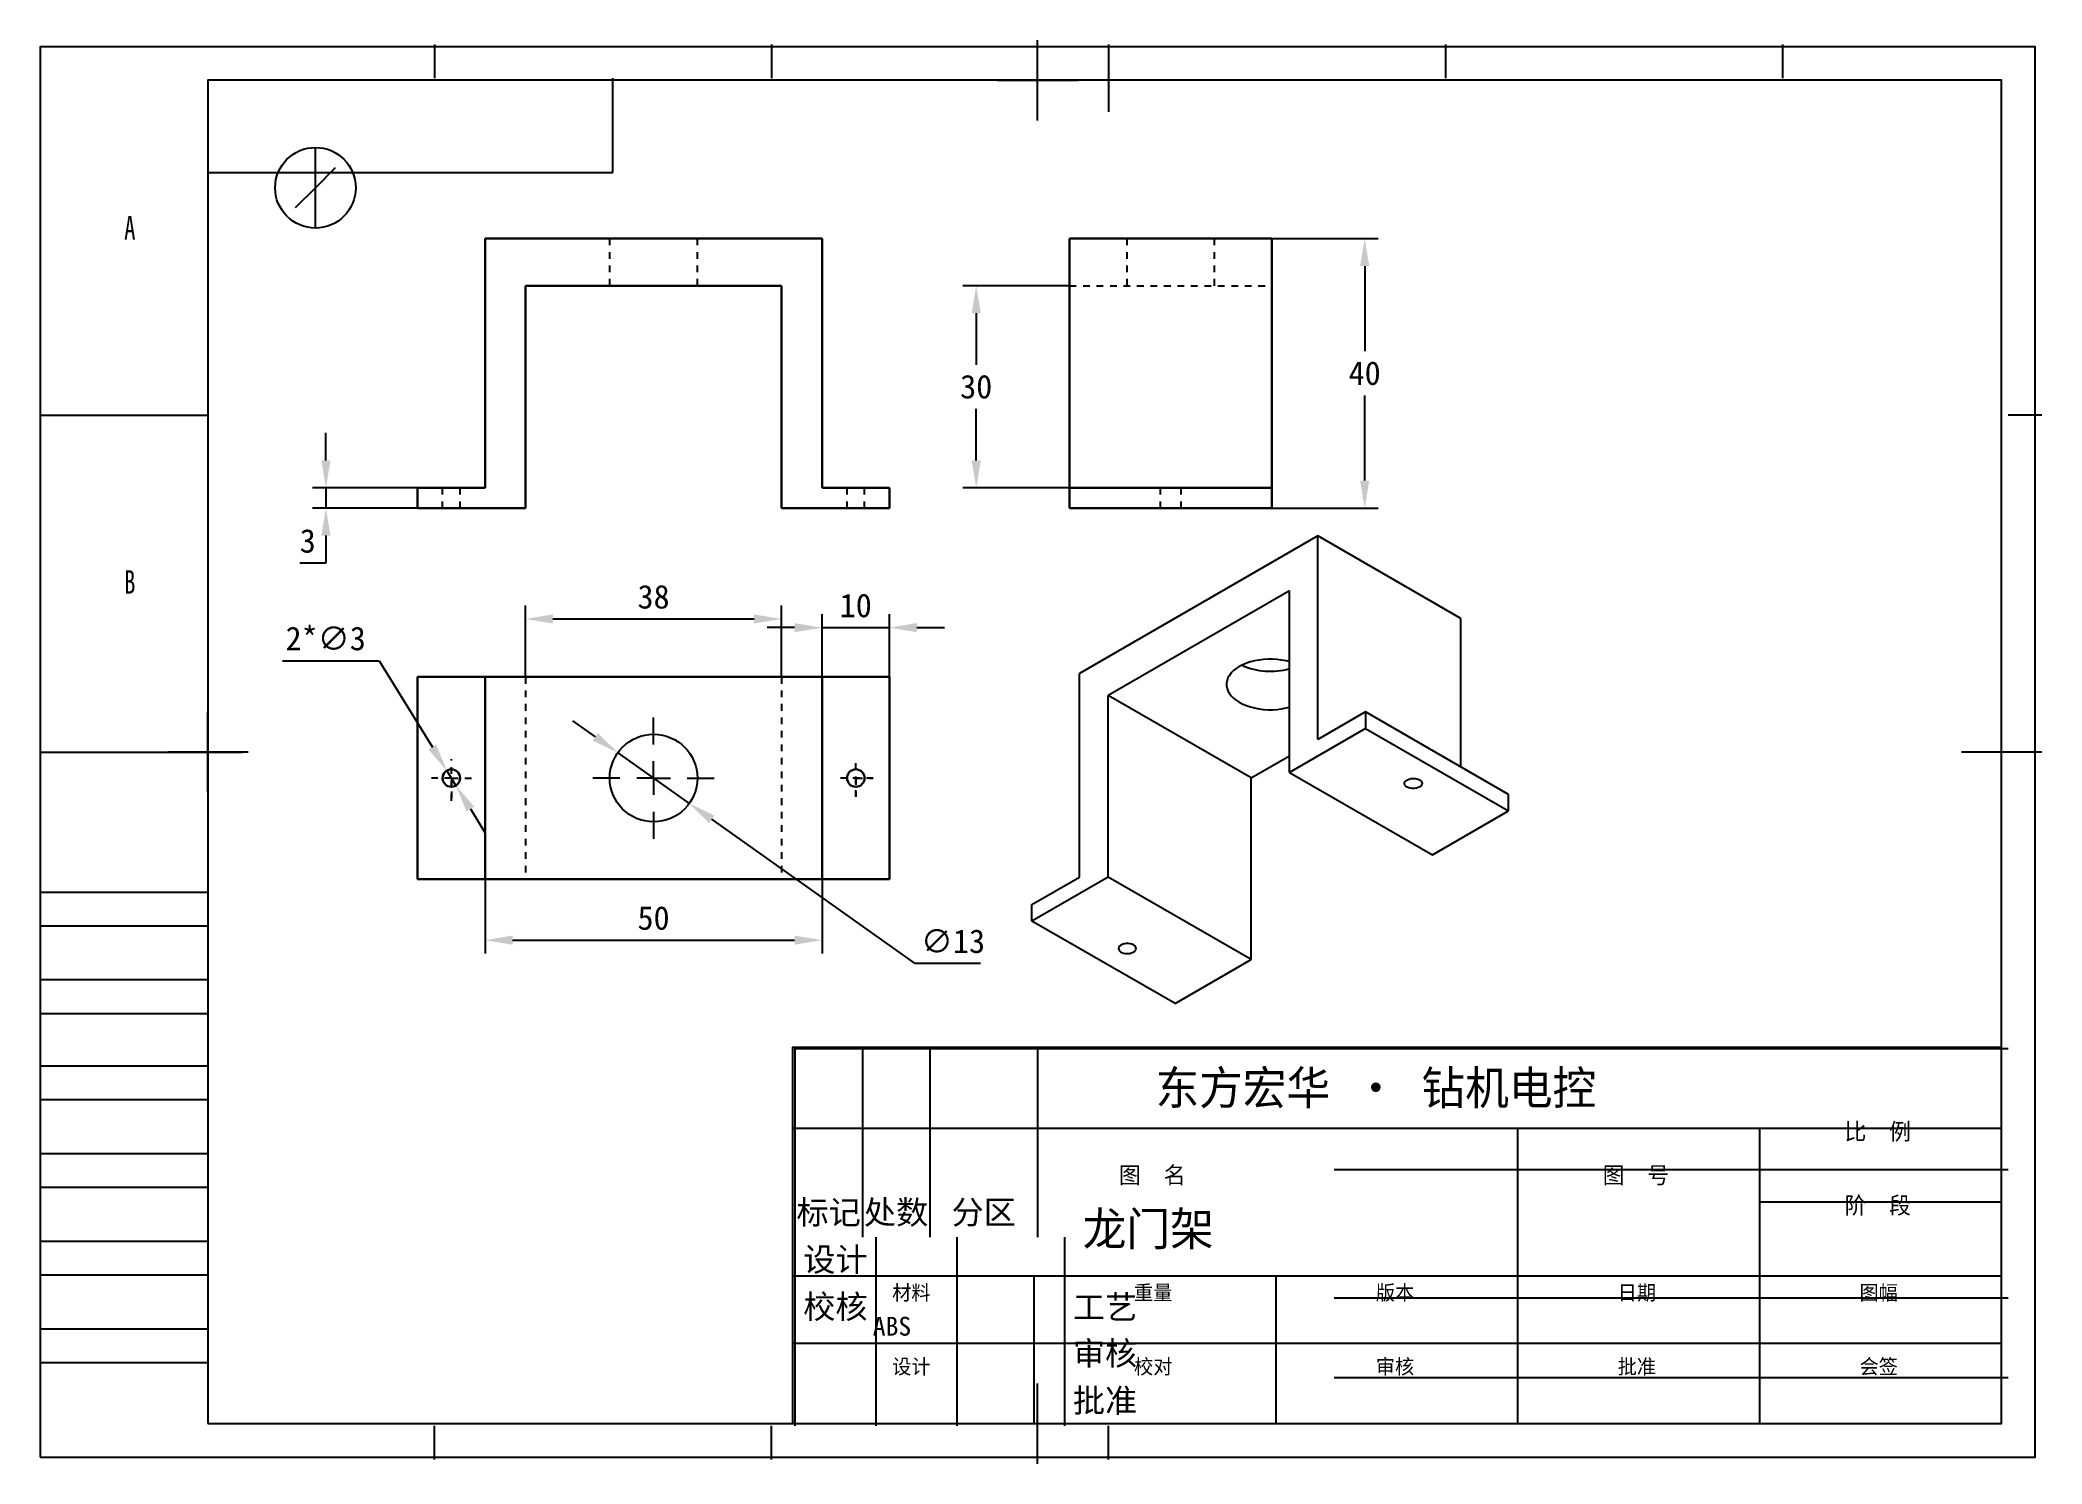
# Model space of a CAD drawing. Header units: millimetres. Extents: x 0 to 297, y -1 to 211.
import ezdxf

# ---------------------------------------------------------------- set-up
doc = ezdxf.new("R2010")
doc.units = ezdxf.units.MM
doc.header["$PDSIZE"] = -1
doc.linetypes.add('JIS_02_1.0', pattern=[2, 1, -1])
doc.layers.add('图框', color=7, linetype='Continuous')
doc.layers.add('粗实线层', color=7, linetype='Continuous', lineweight=25)
doc.styles.add('SLDTEXTSTYLE5', font='TXT', dxfattribs={"width": 0.7})
doc.dimstyles.new('ISO-25', dxfattribs={"dimtxt": 2.5, "dimasz": 2.5, "dimexe": 1.25, "dimexo": 0.625, "dimtad": 1, "dimtxsty": 'Standard', "dimcen": 2.5, "dimazin": 3, "dimtfac": 1, "dimtmove": 0, "dimatfit": 3})

# ---------------------------------------------------------------- blocks, each defined once
blk = doc.blocks.new('SW_CENTERMARKSYMBOL_2')
at = {"layer": '图框', "color": 0}
for p, q in [((0, 5), (0, 9)), ((-5, 0), (-9, 0)), ((0, 0), (-2.5, 0)), ((0, 0), (0, 2.5)), ((0, 0), (0, -2.5)), ((0, 0), (2.5, 0)), ((5, 0), (9, 0)), ((0, -5), (0, -9))]:
    blk.add_line(p, q, dxfattribs=at)
blk = doc.blocks.new('*D12')
at = {"color": 0, "lineweight": -2, "transparency": 16777216}
for p, q in [((72.02, 116.13), (72.02, 126.74)), ((76.1, 124.74), (105.94, 124.74)), ((110.02, 116.13), (110.02, 126.74))]:
    blk.add_line(p, q, dxfattribs=at)
at = {"color": 0, "transparency": 16777216}
for points in [[(76.1, 125.42), (76.1, 124.06), (72.02, 124.74)], [(105.94, 125.42), (105.94, 124.06), (110.02, 124.74)]]:
    blk.add_solid(points, dxfattribs=at)
at = {"layer": 'Defpoints', "color": 0, "transparency": 16777216}
for p in [(110.02, 124.74), (72.02, 116.13), (110.02, 116.13)]:
    blk.add_point(p, dxfattribs=at)
at = {"color": 0, "transparency": 16777216, "insert": (91.02, 128.01), "char_height": 3.5, "attachment_point": 5}
blk.add_mtext('38', dxfattribs=at)
blk = doc.blocks.new('*D13')
at = {"color": 0, "lineweight": -2, "transparency": 16777216}
for p, q in [((66.02, 86.13), (66.02, 75.08)), ((116.02, 86.13), (116.02, 75.08)), ((70.1, 77.08), (111.94, 77.08))]:
    blk.add_line(p, q, dxfattribs=at)
at = {"color": 0, "transparency": 16777216}
for points in [[(70.1, 77.76), (70.1, 76.4), (66.02, 77.08)], [(111.94, 77.76), (111.94, 76.4), (116.02, 77.08)]]:
    blk.add_solid(points, dxfattribs=at)
at = {"layer": 'Defpoints', "color": 0, "transparency": 16777216}
for p in [(66.02, 86.13), (116.02, 86.13), (116.02, 77.08)]:
    blk.add_point(p, dxfattribs=at)
at = {"color": 0, "transparency": 16777216, "insert": (91.02, 80.35), "char_height": 3.5, "attachment_point": 5}
blk.add_mtext('50', dxfattribs=at)
blk = doc.blocks.new('*D14')
at = {"color": 0, "lineweight": -2, "transparency": 16777216}
for p, q in [((182.74, 181.19), (198.52, 181.19)), ((196.52, 177.11), (196.52, 164.46)), ((196.52, 145.27), (196.52, 157.92)), ((182.74, 141.19), (198.52, 141.19))]:
    blk.add_line(p, q, dxfattribs=at)
at = {"color": 0, "transparency": 16777216}
for points in [[(195.84, 177.11), (197.2, 177.11), (196.52, 181.19)], [(195.84, 145.27), (197.2, 145.27), (196.52, 141.19)]]:
    blk.add_solid(points, dxfattribs=at)
at = {"layer": 'Defpoints', "color": 0, "transparency": 16777216}
for p in [(182.74, 181.19), (182.74, 141.19), (196.52, 141.19)]:
    blk.add_point(p, dxfattribs=at)
at = {"color": 0, "transparency": 16777216, "insert": (196.52, 161.19), "char_height": 3.5, "attachment_point": 5}
blk.add_mtext('40', dxfattribs=at)
blk = doc.blocks.new('*D15')
at = {"color": 0, "lineweight": -2, "transparency": 16777216}
for p, q in [((42.41, 148.27), (42.41, 152.35)), ((56.02, 144.19), (40.41, 144.19)), ((42.41, 144.19), (42.41, 141.19)), ((56.02, 141.19), (40.41, 141.19)), ((42.41, 137.11), (42.41, 133.03)), ((42.41, 133.03), (38.56, 133.03))]:
    blk.add_line(p, q, dxfattribs=at)
at = {"color": 0, "transparency": 16777216}
for points in [[(41.73, 148.27), (43.09, 148.27), (42.41, 144.19)], [(41.73, 137.11), (43.09, 137.11), (42.41, 141.19)]]:
    blk.add_solid(points, dxfattribs=at)
at = {"layer": 'Defpoints', "color": 0, "transparency": 16777216}
for p in [(56.02, 144.19), (42.41, 141.19), (56.02, 141.19)]:
    blk.add_point(p, dxfattribs=at)
at = {"color": 0, "transparency": 16777216, "insert": (39.72, 136.3), "char_height": 3.5, "attachment_point": 5}
blk.add_mtext('3', dxfattribs=at)
blk = doc.blocks.new('*D16')
at = {"color": 0, "lineweight": -2, "transparency": 16777216}
for p, q in [((152.74, 174.19), (136.89, 174.19)), ((138.89, 170.11), (138.89, 162.46)), ((138.89, 148.27), (138.89, 155.92)), ((152.74, 144.19), (136.89, 144.19))]:
    blk.add_line(p, q, dxfattribs=at)
at = {"color": 0, "transparency": 16777216}
for points in [[(138.21, 170.11), (139.57, 170.11), (138.89, 174.19)], [(138.21, 148.27), (139.57, 148.27), (138.89, 144.19)]]:
    blk.add_solid(points, dxfattribs=at)
at = {"layer": 'Defpoints', "color": 0, "transparency": 16777216}
for p in [(152.74, 174.19), (138.89, 144.19), (152.74, 144.19)]:
    blk.add_point(p, dxfattribs=at)
at = {"color": 0, "transparency": 16777216, "insert": (138.89, 159.19), "char_height": 3.5, "attachment_point": 5}
blk.add_mtext('30', dxfattribs=at)
blk = doc.blocks.new('*D17')
at = {"color": 0, "lineweight": -2, "transparency": 16777216}
for p, q in [((116.02, 116.13), (116.02, 125.45)), ((126.02, 116.13), (126.02, 125.45)), ((111.94, 123.45), (107.86, 123.45)), ((116.02, 123.45), (126.02, 123.45)), ((130.1, 123.45), (134.18, 123.45))]:
    blk.add_line(p, q, dxfattribs=at)
at = {"color": 0, "transparency": 16777216}
for points in [[(111.94, 124.13), (111.94, 122.77), (116.02, 123.45)], [(130.1, 124.13), (130.1, 122.77), (126.02, 123.45)]]:
    blk.add_solid(points, dxfattribs=at)
at = {"layer": 'Defpoints', "color": 0, "transparency": 16777216}
for p in [(126.02, 123.45), (116.02, 116.13), (126.02, 116.13)]:
    blk.add_point(p, dxfattribs=at)
at = {"color": 0, "transparency": 16777216, "insert": (121.02, 126.72), "char_height": 3.5, "attachment_point": 5}
blk.add_mtext('10', dxfattribs=at)
blk = doc.blocks.new('*D18')
at = {"color": 0, "lineweight": -2, "transparency": 16777216}
for p, q in [((82.39, 107.25), (79.06, 109.61)), ((85.72, 104.89), (96.32, 97.37)), ((129.83, 73.63), (99.65, 95.01)), ((139.52, 73.63), (129.83, 73.63))]:
    blk.add_line(p, q, dxfattribs=at)
at = {"color": 0, "transparency": 16777216}
for points in [[(82.78, 107.8), (82, 106.69), (85.72, 104.89)], [(100.05, 95.57), (99.26, 94.46), (96.32, 97.37)]]:
    blk.add_solid(points, dxfattribs=at)
at = {"layer": 'Defpoints', "color": 0, "transparency": 16777216}
for p in [(85.72, 104.89), (96.32, 97.37)]:
    blk.add_point(p, dxfattribs=at)
at = {"color": 0, "transparency": 16777216, "insert": (135.44, 76.9), "char_height": 3.5, "attachment_point": 5}
blk.add_mtext('∅13', dxfattribs=at)
blk = doc.blocks.new('*D19')
at = {"color": 0, "lineweight": -2, "transparency": 16777216}
for p, q in [((35.96, 118.55), (50.32, 118.55)), ((50.32, 118.55), (58.2, 105.71)), ((61.7, 100.02), (60.34, 102.24)), ((63.84, 96.55), (65.97, 93.07))]:
    blk.add_line(p, q, dxfattribs=at)
at = {"color": 0, "transparency": 16777216}
for points in [[(58.78, 106.07), (57.62, 105.36), (60.34, 102.24)], [(64.42, 96.9), (63.26, 96.19), (61.7, 100.02)]]:
    blk.add_solid(points, dxfattribs=at)
at = {"layer": 'Defpoints', "color": 0, "transparency": 16777216}
for p in [(60.34, 102.24), (61.7, 100.02)]:
    blk.add_point(p, dxfattribs=at)
at = {"color": 0, "transparency": 16777216, "insert": (42.38, 121.82), "char_height": 3.5, "attachment_point": 5}
blk.add_mtext('2*∅3', dxfattribs=at)
blk = doc.blocks.new('HH_FRAME_A4')
at = {"layer": 'HH_TITLE'}
for p, q in [((148.5, 200), (148.5, 212)), ((142.5, 206), (154.5, 206)), ((41, 184), (41, 196)), ((41, 190), (44, 193)), ((41, 190), (38, 187)), ((25, 100), (25, 112)), ((292, 100), (292, 112)), ((19, 106), (31, 106)), ((286, 106), (298, 106)), ((112, 50), (292, 50)), ((220, 28), (220, 50)), ((256, 28), (256, 50)), ((256, 39), (292, 39)), ((112, 28), (292, 28)), ((148, 18), (148, 28)), ((184, 18), (184, 28)), ((220, 18), (220, 28)), ((256, 18), (256, 28)), ((112, 18), (292, 18)), ((148, 6), (148, 18)), ((184, 6), (184, 18)), ((220, 6), (220, 18)), ((256, 6), (256, 18)), ((148.5, 0), (148.5, 12)), ((142.5, 6), (154.5, 6))]:
    blk.add_line(p, q, dxfattribs=at)
for points in [[(0, 1), (297, 1), (297, 211), (0, 211)], [(25, 6), (292, 6), (292, 206), (25, 206)], [(112, 6), (292, 6), (292, 62), (112, 62)]]:
    blk.add_lwpolyline(points, close=True, dxfattribs=at)
blk.add_circle((41, 190), 6, dxfattribs=at)
for s, height, p in [('东方宏华 · 钻机电控', 5, (166.04, 53.5)), ('比  例', 2.5, (268.61, 48.25)), ('图  名', 2.5, (160.61, 41.75)), ('图  号', 2.5, (232.61, 41.75)), ('阶  段', 2.5, (268.61, 37.25)), ('材料', 2.2, (126.84, 24.4)), ('重量', 2.2, (162.84, 24.4)), ('版本', 2.2, (198.84, 24.4)), ('日期', 2.2, (234.84, 24.4)), ('图幅', 2.2, (270.84, 24.4)), ('设计', 2.2, (126.84, 13.4)), ('校对', 2.2, (162.84, 13.4)), ('审核', 2.2, (198.84, 13.4)), ('批准', 2.2, (234.84, 13.4)), ('会签', 2.2, (270.84, 13.4))]:
    blk.add_text(s, height=height, dxfattribs=at).set_placement(p)
for tag, p, height in [('SCALE', (267.53, 43), 3), ('TITLE', (155.21, 32.5), 5), ('DWG_NO', (230.45, 33.25), 3.5), ('STAGE', (267.53, 32), 3), ('MATERIAL', (123.96, 19.1), 2.8), ('WEIGHT', (159.96, 19.1), 2.8), ('VERSION', (195.96, 19.1), 2.8), ('DATE', (231.96, 19.1), 2.8), ('SHEET', (267.96, 19.1), 2.8), ('DESIGN', (123.96, 8.1), 2.8), ('CHECKED', (159.96, 8.1), 2.8), ('REVIEWED', (195.96, 8.1), 2.8), ('APPROVED', (231.96, 8.1), 2.8), ('COUNTERSIGN', (267.96, 8.1), 2.8)]:
    blk.add_attdef(tag, p, '', height=height, dxfattribs=at)

msp = doc.modelspace()

# ---------------------------------------------------------------- linework, layer by layer
at = {"color": 7, "linetype": 'Continuous', "lineweight": 30}
for p, q in [((66.02, 144.19), (66.02, 181.19)), ((116.02, 181.19), (66.02, 181.19)), ((116.02, 144.19), (116.02, 181.19)), ((182.74, 181.19), (152.74, 181.19)), ((152.74, 144.19), (152.74, 181.19)), ((182.74, 144.19), (182.74, 181.19)), ((110.02, 174.19), (72.02, 174.19)), ((72.02, 141.19), (72.02, 174.19)), ((110.02, 141.19), (110.02, 174.19)), ((56.02, 141.19), (56.02, 144.19)), ((56.02, 144.19), (66.02, 144.19)), ((126.02, 144.19), (116.02, 144.19)), ((126.02, 144.19), (126.02, 141.19)), ((182.74, 144.19), (152.74, 144.19)), ((152.74, 144.19), (152.74, 141.19)), ((182.74, 141.19), (182.74, 144.19)), ((72.02, 141.19), (56.02, 141.19)), ((126.02, 141.19), (110.02, 141.19)), ((152.74, 141.19), (182.74, 141.19)), ((56.02, 86.13), (56.02, 116.13)), ((56.02, 116.13), (66.02, 116.13)), ((66.02, 116.13), (116.02, 116.13)), ((66.02, 86.13), (66.02, 116.13)), ((116.02, 116.13), (116.02, 86.13)), ((126.02, 116.13), (116.02, 116.13)), ((126.02, 116.13), (126.02, 86.13)), ((56.02, 86.13), (66.02, 86.13)), ((116.02, 86.13), (66.02, 86.13)), ((126.02, 86.13), (116.02, 86.13))]:
    msp.add_line(p, q, dxfattribs=at)
at = {"linetype": 'JIS_02_1.0'}
for p, q in [((84.52, 174.19), (84.52, 181.19)), ((97.52, 174.19), (97.52, 181.19)), ((161.24, 181.19), (161.24, 174.19)), ((174.24, 174.19), (174.24, 181.19)), ((152.74, 174.19), (182.74, 174.19)), ((59.72, 141.19), (59.72, 144.19)), ((62.32, 141.19), (62.32, 144.19)), ((119.72, 141.19), (119.72, 144.19)), ((122.32, 141.19), (122.32, 144.19)), ((166.24, 141.19), (166.24, 144.19)), ((167.74, 144.19), (169.24, 144.19)), ((169.24, 144.19), (169.24, 141.19)), ((72.02, 116.13), (72.02, 86.13)), ((110.02, 116.13), (110.02, 86.13)), ((61.02, 101.13), (58.08, 101.13)), ((61.02, 97.74), (61.02, 103.93)), ((61.02, 101.13), (64.1, 101.13)), ((61.02, 101.13), (61.02, 97.74)), ((123.6, 101.13), (118.77, 101.13)), ((121.02, 98.34), (121.02, 103.93)), ((121.02, 101.13), (123.6, 101.13)), ((121.02, 101.13), (121.02, 98.34))]:
    msp.add_line(p, q, dxfattribs=at)
at = {"color": 7, "linetype": 'Continuous', "lineweight": 25}
for p, q in [((189.59, 137.07), (154.23, 116.66)), ((189.59, 106.86), (189.59, 137.07)), ((210.8, 124.83), (189.59, 137.07)), ((185.35, 128.91), (158.48, 113.4)), ((185.35, 101.96), (185.35, 128.91)), ((210.8, 102.78), (210.8, 124.83)), ((154.23, 86.45), (154.23, 116.66)), ((158.48, 86.45), (158.48, 113.4)), ((179.69, 101.15), (158.48, 113.4)), ((196.66, 110.94), (189.59, 106.86)), ((196.66, 110.94), (196.66, 108.49)), ((217.87, 98.7), (196.66, 110.94)), ((196.66, 108.49), (185.35, 101.96)), ((196.66, 108.49), (217.87, 96.25)), ((179.69, 101.15), (185.35, 104.42)), ((179.69, 74.2), (179.69, 101.15)), ((185.35, 101.96), (206.56, 89.72)), ((217.87, 96.25), (217.87, 98.7)), ((206.56, 89.72), (217.87, 96.25)), ((158.48, 86.45), (147.16, 79.92)), ((147.16, 82.37), (154.23, 86.45)), ((179.69, 74.2), (158.48, 86.45)), ((147.16, 79.92), (147.16, 82.37)), ((168.38, 67.67), (147.16, 79.92)), ((168.38, 67.67), (179.69, 74.2))]:
    msp.add_line(p, q, dxfattribs=at)
at = {"color": 7, "linetype": 'Continuous', "lineweight": 25, "flags": 128}
for points in [[(185.35, 118.41), (184.85, 118.53), (184.2, 118.65), (183.54, 118.73), (182.86, 118.78), (182.18, 118.78), (181.5, 118.73), (180.84, 118.65), (180.19, 118.53), (179.57, 118.37), (178.98, 118.18), (178.43, 117.94), (177.92, 117.68), (177.47, 117.39), (177.07, 117.07), (176.73, 116.73), (176.45, 116.37), (176.24, 116), (176.1, 115.62), (176.03, 115.22), (176.03, 114.83), (176.1, 114.44), (176.24, 114.06), (176.45, 113.68), (176.73, 113.32), (177.07, 112.98), (177.47, 112.67), (177.92, 112.38), (178.43, 112.11), (178.98, 111.88), (179.57, 111.69), (180.19, 111.53), (180.84, 111.4), (181.5, 111.32), (182.18, 111.28), (182.86, 111.28), (183.54, 111.32), (184.2, 111.4), (184.85, 111.53), (185.35, 111.65)], [(202.81, 99.8), (202.63, 99.93), (202.5, 100.09), (202.44, 100.26), (202.45, 100.44), (202.52, 100.61), (202.67, 100.76), (202.87, 100.89), (203.11, 100.99), (203.4, 101.05), (203.69, 101.08), (203.99, 101.06), (204.28, 101.01), (204.54, 100.92), (204.75, 100.79), (204.91, 100.65), (205, 100.48), (205.03, 100.31), (204.99, 100.13), (204.88, 99.97), (204.7, 99.83), (204.48, 99.71), (204.21, 99.63), (203.92, 99.59), (203.62, 99.58), (203.32, 99.62), (203.05, 99.69), (202.81, 99.8)], [(162.22, 76.37), (161.99, 76.48), (161.71, 76.55), (161.42, 76.58), (161.12, 76.58), (160.83, 76.53), (160.56, 76.45), (160.33, 76.34), (160.16, 76.19), (160.05, 76.03), (160.01, 75.86), (160.03, 75.68), (160.13, 75.52), (160.29, 75.37), (160.5, 75.25), (160.76, 75.16), (161.04, 75.1), (161.34, 75.09), (161.64, 75.11), (161.92, 75.18), (162.17, 75.28), (162.37, 75.41), (162.51, 75.56), (162.59, 75.73), (162.6, 75.9), (162.54, 76.07), (162.41, 76.23), (162.22, 76.37)]]:
    msp.add_lwpolyline(points, dxfattribs=at)
at = {"color": 7, "linetype": 'Continuous', "lineweight": 25}
msp.add_circle((91.02, 101.13), 6.5, dxfattribs=at)
at = {"color": 7, "linetype": 'Continuous', "lineweight": 30}
for centre in [(61.02, 101.13), (121.02, 101.13)]:
    msp.add_circle(centre, 1.3, dxfattribs=at)
at = {"color": 7, "linetype": 'Continuous', "lineweight": 25}
msp.add_arc((182.54, 127.32), 10.34, 245.8138, 285.7284, dxfattribs=at)
at = {"layer": '图框'}
for p, q in [((58.5, 210), (58.5, 205)), ((108.5, 210), (108.5, 205)), ((208.5, 210), (208.5, 205)), ((258.5, 210), (258.5, 205)), ((0, 155), (25, 155)), ((297, 155), (292, 155)), ((0, 84.22), (25, 84.22)), ((0, 79.22), (25, 79.22)), ((0, 71.22), (25, 71.22)), ((0, 66.22), (25, 66.22)), ((0, 58.43), (25, 58.43)), ((0, 53.43), (25, 53.43)), ((0, 45.43), (25, 45.43)), ((0, 40.43), (25, 40.43)), ((0, 32.43), (25, 32.43)), ((0, 27.43), (25, 27.43)), ((0, 19.43), (25, 19.43)), ((0, 14.43), (25, 14.43)), ((58.5, 0), (58.5, 5)), ((108.5, 0), (108.5, 5))]:
    msp.add_line(p, q, dxfattribs=at)
at = {"layer": '图框', "lineweight": 25}
for p, q in [((158.5, 210), (158.5, 200)), ((0, 105), (30, 105)), ((297, 105), (287, 105)), ((112, 61), (112, 5)), ((112, 61), (292, 61)), ((122, 61), (122, 33)), ((132, 61), (132, 33)), ((148, 61), (148, 33)), ((191.98, 43.05), (291.98, 43.05)), ((124, 33), (124, 5)), ((136, 33), (136, 5)), ((152, 33), (152, 5)), ((192, 24), (292, 24)), ((192, 12.17), (292, 12.17)), ((158.5, 0), (158.5, 5))]:
    msp.add_line(p, q, dxfattribs=at)
at = {"layer": '粗实线层'}
for p, q in [((85, 191), (85, 205)), ((25, 191), (85, 191))]:
    msp.add_line(p, q, dxfattribs=at)

# ---------------------------------------------------------------- block references
at = {"xscale": 0.9966442953020134, "yscale": 0.9966442953020134}
msp.add_blockref('HH_FRAME_A4', (0, -0.64), dxfattribs=at).add_auto_attribs({'TITLE': '龙门架', 'MATERIAL': 'ABS'})
at = {"layer": '图框'}
msp.add_blockref('SW_CENTERMARKSYMBOL_2', (91.02, 101.13), dxfattribs=at)

# ---------------------------------------------------------------- texts
at = {"char_height": 3.5, "attachment_point": 5}
for s, width, insert in [('{\\fSimSun|b0|i0|c134|p2;标记}', 10, (117, 36.5)), ('{\\fSimSun|b0|i0|c134|p2;处数}', 10, (127, 36.5)), ('{\\fSimSun|b0|i0|c134|p2;分区}', 16, (140, 36.5)), ('{\\fSimSun|b0|i0|c134|p2;设计}', 12, (118, 29.5)), ('{\\fSimSun|b0|i0|c134|p2;校核}', 12, (118, 22.5)), ('{\\fSimSun|b0|i0|c134|p2;工艺}', 12, (158, 22.5)), ('{\\fSimSun|b0|i0|c134|p2;审核}', 12, (158, 15.58)), ('{\\fSimSun|b0|i0|c134|p2;批准}', 12, (158, 8.58))]:
    msp.add_mtext_dynamic_manual_height_columns(s, width=width, gutter_width=17.5, heights=[0], dxfattribs=dict(at, insert=insert))
at = {"layer": '图框', "char_height": 3.5, "attachment_point": 2, "style": 'SLDTEXTSTYLE5'}
for s, insert in [('A', (13.32, 184.53)), ('B', (13.32, 131.98))]:
    msp.add_mtext(s, dxfattribs=dict(at, insert=insert))

# ---------------------------------------------------------------- dimensions: what is measured, and where the dimension line sits
for base, p1, p2, picture, middle in [((196.52, 141.19), (182.74, 181.19), (182.74, 141.19), '*D14', (196.52, 161.19)), ((138.89, 144.19), (152.74, 174.19), (152.74, 144.19), '*D16', (138.89, 159.19)), ((42.41, 141.19), (56.02, 144.19), (56.02, 141.19), '*D15', (39.72, 136.3))]:
    dim = msp.add_linear_dim(base=base, p1=p1, p2=p2, angle=90, dimstyle='ISO-25', override={"dimtxt": 3.5, "dimasz": 4.08, "dimexe": 2, "dimexo": 0, "dimgap": 1.524, "dimtih": 1, "dimtoh": 1, "dimdec": 0, "dimzin": 0, "dimdsep": 46, "dimadec": 2, "dimtdec": 0, "dimtzin": 0})
    dim.commit()
    dim.dimension.update_dxf_attribs({"geometry": picture, "text_midpoint": middle})
for base, p1, p2, picture, middle in [((110.02, 124.74), (72.02, 116.13), (110.02, 116.13), '*D12', (91.02, 128.01)), ((126.02, 123.45), (116.02, 116.13), (126.02, 116.13), '*D17', (121.02, 126.72)), ((116.02, 77.08), (66.02, 86.13), (116.02, 86.13), '*D13', (91.02, 80.35))]:
    dim = msp.add_linear_dim(base=base, p1=p1, p2=p2, dimstyle='ISO-25', override={"dimtxt": 3.5, "dimasz": 4.08, "dimexe": 2, "dimexo": 0, "dimgap": 1.524, "dimtih": 1, "dimtoh": 1, "dimdec": 0, "dimzin": 0, "dimdsep": 46, "dimadec": 2, "dimtdec": 0, "dimtzin": 0})
    dim.commit()
    dim.dimension.update_dxf_attribs({"geometry": picture, "text_midpoint": middle})
dim = msp.add_diameter_dim_2p(p1=(61.7, 100.02), p2=(60.34, 102.24), text='2*<>', dimstyle='ISO-25', override={"dimtxt": 3.5, "dimasz": 4.08, "dimexe": 2, "dimexo": 0, "dimgap": 1.524, "dimtih": 1, "dimtoh": 1, "dimdec": 0, "dimzin": 0, "dimdsep": 46, "dimadec": 2, "dimtdec": 0, "dimtzin": 0})
dim.commit()
dim.dimension.update_dxf_attribs({"geometry": '*D19', "text_midpoint": (42.38, 118.55), "dimtype": 163})
dim = msp.add_diameter_dim_2p(p1=(85.72, 104.89), p2=(96.32, 97.37), dimstyle='ISO-25', override={"dimtxt": 3.5, "dimasz": 4.08, "dimexe": 2, "dimexo": 0, "dimgap": 1.524, "dimtih": 1, "dimtoh": 1, "dimdec": 0, "dimzin": 0, "dimdsep": 46, "dimadec": 2, "dimtdec": 0, "dimtzin": 0})
dim.commit()
dim.dimension.update_dxf_attribs({"geometry": '*D18', "text_midpoint": (135.44, 73.63), "dimtype": 163})

doc.saveas('drawing.dxf')
